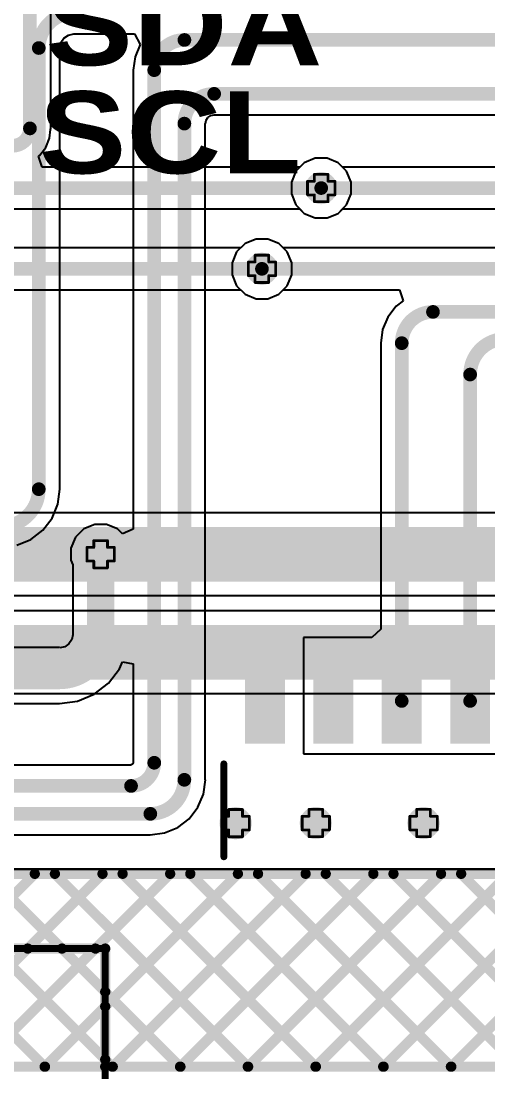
# Model space of a CAD drawing. Header units: inches. Extents: x -0.1 to 10.2, y 0 to 6.5.
# Drawn here: x 1.536 to 1.878, y 2.83 to 3.599 of the extents above; entities that cross this region are included whole.
import ezdxf

# ---------------------------------------------------------------- set-up
doc = ezdxf.new("R2010")
doc.units = ezdxf.units.IN
doc.header["$MEASUREMENT"] = 0
for name, color, linetype in [('Bottom Layer', 5, 'Continuous'), ('Bottom Overlay', 54, 'Continuous'), ('Drill Drawing', 1, 'Continuous'), ('Top Layer', 1, 'Continuous'), ('Top Overlay', 2, 'Continuous'), ('Top Paste', 8, 'Continuous'), ('Top Solder', 216, 'Continuous'), ('Via Holes', 16, 'Continuous')]:
    doc.layers.add(name, color=color, linetype=linetype)
doc.styles.add('Arial Black_Bold', font='', dxfattribs={"height": 0.2})
doc.styles.get('Arial Black_Bold').set_extended_font_data('Arial Black', bold=True)

# ---------------------------------------------------------------- blocks, each defined once
blk = doc.blocks.new('SOIC_16_300____12')
at = {"layer": 'Top Layer'}
for points in [[(-0.22441, 0.18681), (-0.15945, 0.18681), (-0.15945, 0.16319), (-0.22441, 0.16319)], [(0.15945, 0.18681), (0.22441, 0.18681), (0.22441, 0.16319), (0.15945, 0.16319)], [(-0.22441, 0.13681), (-0.15945, 0.13681), (-0.15945, 0.11319), (-0.22441, 0.11319)], [(0.15945, 0.13681), (0.22441, 0.13681), (0.22441, 0.11319), (0.15945, 0.11319)], [(-0.22441, 0.08681), (-0.15945, 0.08681), (-0.15945, 0.06319), (-0.22441, 0.06319)], [(0.15945, 0.08681), (0.22441, 0.08681), (0.22441, 0.06319), (0.15945, 0.06319)], [(-0.22441, 0.03681), (-0.15945, 0.03681), (-0.15945, 0.01319), (-0.22441, 0.01319)], [(0.15945, 0.03681), (0.22441, 0.03681), (0.22441, 0.01319), (0.15945, 0.01319)], [(-0.22441, -0.01319), (-0.15945, -0.01319), (-0.15945, -0.03681), (-0.22441, -0.03681)], [(0.15945, -0.01319), (0.22441, -0.01319), (0.22441, -0.03681), (0.15945, -0.03681)], [(-0.22441, -0.06319), (-0.15945, -0.06319), (-0.15945, -0.08681), (-0.22441, -0.08681)], [(0.15945, -0.06319), (0.22441, -0.06319), (0.22441, -0.08681), (0.15945, -0.08681)], [(-0.22441, -0.11319), (-0.15945, -0.11319), (-0.15945, -0.13681), (-0.22441, -0.13681)], [(0.15945, -0.11319), (0.22441, -0.11319), (0.22441, -0.13681), (0.15945, -0.13681)], [(-0.22441, -0.16319), (-0.15945, -0.16319), (-0.15945, -0.18681), (-0.22441, -0.18681)], [(0.15945, -0.16319), (0.22441, -0.16319), (0.22441, -0.18681), (0.15945, -0.18681)]]:
    blk.add_hatch(color=1, dxfattribs=at).paths.add_polyline_path(points)
at = {"layer": 'Top Overlay'}
blk.add_hatch(color=2, dxfattribs=at).paths.add_polyline_path([(-0.156, 0.162), (-0.142, 0.162), (-0.142, 0.188), (-0.156, 0.188)])
at = {"layer": 'Top Paste'}
for points in [[(-0.22441, 0.18681), (-0.15945, 0.18681), (-0.15945, 0.16319), (-0.22441, 0.16319)], [(0.15945, 0.18681), (0.22441, 0.18681), (0.22441, 0.16319), (0.15945, 0.16319)], [(-0.22441, 0.13681), (-0.15945, 0.13681), (-0.15945, 0.11319), (-0.22441, 0.11319)], [(0.15945, 0.13681), (0.22441, 0.13681), (0.22441, 0.11319), (0.15945, 0.11319)], [(-0.22441, 0.08681), (-0.15945, 0.08681), (-0.15945, 0.06319), (-0.22441, 0.06319)], [(0.15945, 0.08681), (0.22441, 0.08681), (0.22441, 0.06319), (0.15945, 0.06319)], [(-0.22441, 0.03681), (-0.15945, 0.03681), (-0.15945, 0.01319), (-0.22441, 0.01319)], [(0.15945, 0.03681), (0.22441, 0.03681), (0.22441, 0.01319), (0.15945, 0.01319)], [(-0.22441, -0.01319), (-0.15945, -0.01319), (-0.15945, -0.03681), (-0.22441, -0.03681)], [(0.15945, -0.01319), (0.22441, -0.01319), (0.22441, -0.03681), (0.15945, -0.03681)], [(-0.22441, -0.06319), (-0.15945, -0.06319), (-0.15945, -0.08681), (-0.22441, -0.08681)], [(0.15945, -0.06319), (0.22441, -0.06319), (0.22441, -0.08681), (0.15945, -0.08681)], [(-0.22441, -0.11319), (-0.15945, -0.11319), (-0.15945, -0.13681), (-0.22441, -0.13681)], [(0.15945, -0.11319), (0.22441, -0.11319), (0.22441, -0.13681), (0.15945, -0.13681)], [(-0.22441, -0.16319), (-0.15945, -0.16319), (-0.15945, -0.18681), (-0.22441, -0.18681)], [(0.15945, -0.16319), (0.22441, -0.16319), (0.22441, -0.18681), (0.15945, -0.18681)]]:
    blk.add_hatch(color=8, dxfattribs=at).paths.add_polyline_path(points)
at = {"layer": 'Top Solder'}
for points in [[(-0.22717, 0.18957), (-0.15669, 0.18957), (-0.15669, 0.16043), (-0.22717, 0.16043)], [(0.15669, 0.18957), (0.22717, 0.18957), (0.22717, 0.16043), (0.15669, 0.16043)], [(-0.22717, 0.13957), (-0.15669, 0.13957), (-0.15669, 0.11043), (-0.22717, 0.11043)], [(0.15669, 0.13957), (0.22717, 0.13957), (0.22717, 0.11043), (0.15669, 0.11043)], [(-0.22717, 0.08957), (-0.15669, 0.08957), (-0.15669, 0.06043), (-0.22717, 0.06043)], [(0.15669, 0.08957), (0.22717, 0.08957), (0.22717, 0.06043), (0.15669, 0.06043)], [(-0.22717, 0.03957), (-0.15669, 0.03957), (-0.15669, 0.01043), (-0.22717, 0.01043)], [(0.15669, 0.03957), (0.22717, 0.03957), (0.22717, 0.01043), (0.15669, 0.01043)], [(-0.22717, -0.01043), (-0.15669, -0.01043), (-0.15669, -0.03957), (-0.22717, -0.03957)], [(0.15669, -0.01043), (0.22717, -0.01043), (0.22717, -0.03957), (0.15669, -0.03957)], [(-0.22717, -0.06043), (-0.15669, -0.06043), (-0.15669, -0.08957), (-0.22717, -0.08957)], [(0.15669, -0.06043), (0.22717, -0.06043), (0.22717, -0.08957), (0.15669, -0.08957)], [(-0.22717, -0.11043), (-0.15669, -0.11043), (-0.15669, -0.13957), (-0.22717, -0.13957)], [(0.15669, -0.11043), (0.22717, -0.11043), (0.22717, -0.13957), (0.15669, -0.13957)], [(-0.22717, -0.16043), (-0.15669, -0.16043), (-0.15669, -0.18957), (-0.22717, -0.18957)], [(0.15669, -0.16043), (0.22717, -0.16043), (0.22717, -0.18957), (0.15669, -0.18957)]]:
    blk.add_hatch(color=216, dxfattribs=at).paths.add_polyline_path(points)
at = {"layer": 'Top Overlay', "const_width": 0.00787}
for points in [[(-0.2363, 0.171), (-0.2363, 0.181)], [(-0.2313, 0.176), (-0.2363, 0.181)], [(-0.2363, 0.171), (-0.2313, 0.176)]]:
    blk.add_lwpolyline(points, dxfattribs=at)
at = {"layer": 'Top Overlay', "const_width": 0.00394}
for points in [[(-0.23827, 0.181, 1), (-0.23433, 0.181, 1)], [(-0.23827, 0.181, 1), (-0.23433, 0.181, 1)], [(-0.23327, 0.176, 1), (-0.22933, 0.176, 1)], [(-0.23327, 0.176, 1), (-0.22933, 0.176, 1)], [(-0.23827, 0.171, 1), (-0.23433, 0.171, 1)], [(-0.23827, 0.171, 1), (-0.23433, 0.171, 1)]]:
    blk.add_lwpolyline(points, format="xyb", close=True, dxfattribs=at)
blk = doc.blocks.new('X9555WV_2_12_6TV01_B_56')
at = {"layer": 'Bottom Overlay', "const_width": 0.005}
for points in [[(-0.755, -0.188), (-0.755, 0.17323)], [(0.755, 0.17323), (-0.755, 0.17323)]]:
    blk.add_lwpolyline(points, dxfattribs=at)
at = {"layer": 'Bottom Overlay', "const_width": 0.0025}
blk.add_lwpolyline([(-0.75625, 0.17323, 1), (-0.75375, 0.17323, 1)], format="xyb", close=True, dxfattribs=at)
blk.add_lwpolyline([(-0.75625, 0.17323, 1), (-0.75375, 0.17323, 1)], format="xyb", close=True, dxfattribs=at)

msp = doc.modelspace()

# ---------------------------------------------------------------- hatches: boundary and pattern name
at = {"layer": 'Bottom Layer'}
h = msp.add_hatch(color=5, dxfattribs=at)
edge = h.paths.add_edge_path()
edge.add_arc((1.75591, 3.47638), 0.01181, 0, 360)
h = msp.add_hatch(color=5, dxfattribs=at)
edge = h.paths.add_edge_path()
edge.add_arc((1.7126, 3.41732), 0.01181, 0, 360)
h = msp.add_hatch(color=5, dxfattribs=at)
edge = h.paths.add_edge_path()
edge.add_arc((1.59468, 3.20866), 0.01181, 0, 360)
h = msp.add_hatch(color=5, dxfattribs=at)
edge = h.paths.add_edge_path()
edge.add_arc((1.69336, 3.01204), 0.01181, 0, 360)
h = msp.add_hatch(color=5, dxfattribs=at)
edge = h.paths.add_edge_path()
edge.add_arc((1.75197, 3.01213), 0.01181, 0, 360)
h = msp.add_hatch(color=5, dxfattribs=at)
edge = h.paths.add_edge_path()
edge.add_arc((1.83071, 3.01213), 0.01181, 0, 360)
at = {"layer": 'Top Layer'}
h = msp.add_hatch(color=1, dxfattribs=at)
edge = h.paths.add_edge_path()
edge.add_arc((1.75591, 3.47638), 0.01181, 0, 360)
h = msp.add_hatch(color=1, dxfattribs=at)
edge = h.paths.add_edge_path()
edge.add_arc((1.7126, 3.41732), 0.01181, 0, 360)
h = msp.add_hatch(color=1, dxfattribs=at)
edge = h.paths.add_edge_path()
edge.add_arc((1.59468, 3.20866), 0.01181, 0, 360)
h = msp.add_hatch(color=1, dxfattribs=at)
edge = h.paths.add_edge_path()
edge.add_arc((1.69336, 3.01204), 0.01181, 0, 360)
h = msp.add_hatch(color=1, dxfattribs=at)
edge = h.paths.add_edge_path()
edge.add_arc((1.75197, 3.01213), 0.01181, 0, 360)
h = msp.add_hatch(color=1, dxfattribs=at)
edge = h.paths.add_edge_path()
edge.add_arc((1.83071, 3.01213), 0.01181, 0, 360)
at = {"layer": 'Via Holes'}
h = msp.add_hatch(color=7, dxfattribs=at)
edge = h.paths.add_edge_path()
edge.add_arc((1.75591, 3.47638), 0.00591, 0, 360)
h = msp.add_hatch(color=7, dxfattribs=at)
edge = h.paths.add_edge_path()
edge.add_arc((1.7126, 3.41732), 0.00591, 0, 360)
h = msp.add_hatch(color=7, dxfattribs=at)
edge = h.paths.add_edge_path()
edge.add_arc((1.59468, 3.20866), 0.00591, 0, 360)
h = msp.add_hatch(color=7, dxfattribs=at)
edge = h.paths.add_edge_path()
edge.add_arc((1.69336, 3.01204), 0.00591, 0, 360)
h = msp.add_hatch(color=7, dxfattribs=at)
edge = h.paths.add_edge_path()
edge.add_arc((1.75197, 3.01213), 0.00591, 0, 360)
h = msp.add_hatch(color=7, dxfattribs=at)
edge = h.paths.add_edge_path()
edge.add_arc((1.83071, 3.01213), 0.00591, 0, 360)

# ---------------------------------------------------------------- linework, layer by layer
at = {"layer": 'Bottom Layer'}
for p, q in [((1.55829, 3.52), (1.55829, 3.70835)), ((1.55813, 3.51918), (1.55829, 3.52)), ((1.5545, 3.50604), (1.55729, 3.51277)), ((1.55729, 3.51277), (1.55813, 3.51918)), ((1.55006, 3.50026), (1.5545, 3.50604)), ((1.5493, 3.49967), (1.55006, 3.50026)), ((1.55201, 3.49167), (1.5493, 3.49967)), ((1.75157, 3.49819), (1.74355, 3.49487)), ((1.76024, 3.49819), (1.75157, 3.49819)), ((1.76826, 3.49487), (1.76024, 3.49819)), ((1.74035, 3.49167), (1.55201, 3.49167)), ((1.74355, 3.49487), (1.74035, 3.49167)), ((1.7744, 3.48873), (1.76826, 3.49487)), ((1.77772, 3.48072), (1.7744, 3.48873)), ((1.77772, 3.47204), (1.77772, 3.48072)), ((1.7744, 3.46402), (1.77772, 3.47204)), ((1.47348, 3.46108), (1.74035, 3.46108)), ((1.74035, 3.46108), (1.74355, 3.45789)), ((1.74355, 3.45789), (1.75157, 3.45457)), ((1.76024, 3.45457), (1.76826, 3.45789)), ((1.76826, 3.45789), (1.7744, 3.46402)), ((1.75157, 3.45457), (1.76024, 3.45457)), ((1.70024, 3.43581), (1.69705, 3.43262)), ((1.70826, 3.43913), (1.70024, 3.43581)), ((1.71694, 3.43913), (1.70826, 3.43913)), ((1.72495, 3.43581), (1.71694, 3.43913)), ((1.73109, 3.42968), (1.72495, 3.43581)), ((1.69705, 3.43262), (1.42892, 3.43262)), ((1.73441, 3.42166), (1.73109, 3.42968)), ((1.73441, 3.41298), (1.73441, 3.42166)), ((1.73109, 3.40497), (1.73441, 3.41298)), ((1.72495, 3.39883), (1.73109, 3.40497)), ((1.42892, 3.40203), (1.69705, 3.40203)), ((1.69705, 3.40203), (1.70024, 3.39883)), ((1.70024, 3.39883), (1.70826, 3.39551)), ((1.71694, 3.39551), (1.72495, 3.39883)), ((1.70826, 3.39551), (1.71694, 3.39551)), ((2.16685, 3.23892), (1.43035, 3.23892)), ((1.43035, 3.1784), (2.14567, 3.1784)), ((4.54456, 3.16726), (1.15923, 3.16726)), ((1.15923, 3.10674), (4.54456, 3.10674)), ((4.54592, 2.97828), (0.01529, 2.97828))]:
    msp.add_line(p, q, dxfattribs=at)
for points, const_width in [([(1.543, 3.52), (1.543, 3.71403)], 0.01), ([(1.47348, 3.47638), (1.75591, 3.47638)], 0.01), ([(1.42892, 3.41732), (1.7126, 3.41732)], 0.01), ([(1.43035, 3.20866), (1.59468, 3.20866)], 0.04), ([(1.59468, 3.20866), (2.11661, 3.20866)], 0.04), ([(1.15923, 3.137), (4.54456, 3.137)], 0.04)]:
    msp.add_lwpolyline(points, dxfattribs=dict(at, const_width=const_width))
at = {"layer": 'Bottom Layer', "const_width": 0.01}
msp.add_lwpolyline([(1.543, 3.52, -0.414214), (1.53032, 3.50732)], format="xyb", dxfattribs=at)
at = {"layer": 'Bottom Layer'}
for points, const_width in [([(1.5405, 3.52, 1), (1.5455, 3.52, 1)], 0.005), ([(1.5405, 3.52, 1), (1.5455, 3.52, 1)], 0.005), ([(1.75341, 3.47638, 1), (1.75841, 3.47638, 1)], 0.005), ([(1.7101, 3.41732, 1), (1.7151, 3.41732, 1)], 0.005), ([(1.58468, 3.20866, 1), (1.60468, 3.20866, 1)], 0.02), ([(1.58468, 3.20866, 1), (1.60468, 3.20866, 1)], 0.02)]:
    msp.add_lwpolyline(points, format="xyb", close=True, dxfattribs=dict(at, const_width=const_width))
at = {"layer": 'Bottom Overlay', "const_width": 0.0075}
for points in [[(0.02014, 2.975), (4.53992, 2.975)], [(1.49189, 2.92035), (1.54653, 2.975)], [(1.51174, 2.975), (1.56639, 2.92035)], [(1.54138, 2.92035), (1.59603, 2.975)], [(1.56124, 2.975), (1.70224, 2.834)], [(1.59088, 2.92035), (1.64553, 2.975)], [(1.59803, 2.878), (1.69502, 2.975)], [(1.60352, 2.834), (1.74452, 2.975)], [(1.61074, 2.975), (1.75174, 2.834)], [(1.65302, 2.834), (1.79402, 2.975)], [(1.66024, 2.975), (1.80124, 2.834)], [(1.70252, 2.834), (1.84352, 2.975)], [(1.70973, 2.975), (1.85073, 2.834)], [(1.75201, 2.834), (1.89301, 2.975)], [(1.75923, 2.975), (1.90023, 2.834)], [(1.80151, 2.834), (1.94251, 2.975)], [(1.80873, 2.975), (1.94973, 2.834)], [(1.85101, 2.834), (1.99201, 2.975)], [(1.85823, 2.975), (1.99923, 2.834)], [(1.2368, 2.92035), (1.59803, 2.92035)], [(1.2368, 2.92035), (1.59803, 2.92035)], [(1.59803, 2.834), (1.59803, 2.92035)], [(1.59803, 2.834), (1.59803, 2.92035)], [(1.59803, 2.88872), (1.65274, 2.834)], [(1.59803, 2.83922), (1.60325, 2.834)], [(1.59803, 2.834), (2.18168, 2.834)]]:
    msp.add_lwpolyline(points, dxfattribs=at)
at = {"layer": 'Bottom Overlay', "const_width": 0.00375}
for points in [[(1.54466, 2.975, 1), (1.54841, 2.975, 1)], [(1.55937, 2.975, 1), (1.56312, 2.975, 1)], [(1.59415, 2.975, 1), (1.5979, 2.975, 1)], [(1.60886, 2.975, 1), (1.61261, 2.975, 1)], [(1.64365, 2.975, 1), (1.6474, 2.975, 1)], [(1.65836, 2.975, 1), (1.66211, 2.975, 1)], [(1.69315, 2.975, 1), (1.6969, 2.975, 1)], [(1.70786, 2.975, 1), (1.71161, 2.975, 1)], [(1.74265, 2.975, 1), (1.7464, 2.975, 1)], [(1.75736, 2.975, 1), (1.76111, 2.975, 1)], [(1.79214, 2.975, 1), (1.79589, 2.975, 1)], [(1.80685, 2.975, 1), (1.8106, 2.975, 1)], [(1.84164, 2.975, 1), (1.84539, 2.975, 1)], [(1.85635, 2.975, 1), (1.8601, 2.975, 1)], [(1.53951, 2.92035, 1), (1.54326, 2.92035, 1)], [(1.56452, 2.92035, 1), (1.56827, 2.92035, 1)], [(1.58901, 2.92035, 1), (1.59276, 2.92035, 1)], [(1.59615, 2.92035, 1), (1.5999, 2.92035, 1)], [(1.59615, 2.92035, 1), (1.5999, 2.92035, 1)], [(1.59615, 2.92035, 1), (1.5999, 2.92035, 1)], [(1.59615, 2.92035, 1), (1.5999, 2.92035, 1)], [(1.59615, 2.88872, 1), (1.5999, 2.88872, 1)], [(1.59615, 2.878, 1), (1.5999, 2.878, 1)], [(1.59615, 2.83922, 1), (1.5999, 2.83922, 1)], [(1.59615, 2.834, 1), (1.5999, 2.834, 1)], [(1.59615, 2.834, 1), (1.5999, 2.834, 1)], [(1.59615, 2.834, 1), (1.5999, 2.834, 1)], [(1.60137, 2.834, 1), (1.60512, 2.834, 1)], [(1.60165, 2.834, 1), (1.6054, 2.834, 1)], [(1.65087, 2.834, 1), (1.65462, 2.834, 1)], [(1.65114, 2.834, 1), (1.65489, 2.834, 1)], [(1.70037, 2.834, 1), (1.70412, 2.834, 1)], [(1.70064, 2.834, 1), (1.70439, 2.834, 1)], [(1.74986, 2.834, 1), (1.75361, 2.834, 1)], [(1.75014, 2.834, 1), (1.75389, 2.834, 1)], [(1.79936, 2.834, 1), (1.80311, 2.834, 1)], [(1.79964, 2.834, 1), (1.80339, 2.834, 1)], [(1.84886, 2.834, 1), (1.85261, 2.834, 1)], [(1.84913, 2.834, 1), (1.85288, 2.834, 1)]]:
    msp.add_lwpolyline(points, format="xyb", close=True, dxfattribs=at)
at = {"layer": 'Drill Drawing', "const_width": 0.002}
for points in [[(1.74591, 3.47138), (1.74591, 3.48138)], [(1.74591, 3.48138), (1.75091, 3.48138)], [(1.75091, 3.48138), (1.75091, 3.48638)], [(1.75091, 3.48638), (1.76091, 3.48638)], [(1.76091, 3.48138), (1.76091, 3.48638)], [(1.76091, 3.48138), (1.76591, 3.48138)], [(1.76591, 3.47138), (1.76591, 3.48138)], [(1.74591, 3.47138), (1.75091, 3.47138)], [(1.75091, 3.46638), (1.75091, 3.47138)], [(1.75091, 3.46638), (1.76091, 3.46638)], [(1.76091, 3.47138), (1.76591, 3.47138)], [(1.76091, 3.46638), (1.76091, 3.47138)], [(1.7076, 3.42232), (1.7076, 3.42732)], [(1.7076, 3.42732), (1.7176, 3.42732)], [(1.7176, 3.42232), (1.7176, 3.42732)], [(1.7026, 3.41232), (1.7026, 3.42232)], [(1.7026, 3.42232), (1.7076, 3.42232)], [(1.7176, 3.42232), (1.7226, 3.42232)], [(1.7226, 3.41232), (1.7226, 3.42232)], [(1.7026, 3.41232), (1.7076, 3.41232)], [(1.7076, 3.40732), (1.7076, 3.41232)], [(1.7176, 3.41232), (1.7226, 3.41232)], [(1.7176, 3.40732), (1.7176, 3.41232)], [(1.7076, 3.40732), (1.7176, 3.40732)], [(1.58968, 3.21366), (1.58968, 3.21866)], [(1.58968, 3.21866), (1.59968, 3.21866)], [(1.59968, 3.21366), (1.59968, 3.21866)], [(1.58468, 3.20366), (1.58468, 3.21366)], [(1.58468, 3.21366), (1.58968, 3.21366)], [(1.59968, 3.21366), (1.60468, 3.21366)], [(1.60468, 3.20366), (1.60468, 3.21366)], [(1.58468, 3.20366), (1.58968, 3.20366)], [(1.58968, 3.19866), (1.58968, 3.20366)], [(1.59968, 3.20366), (1.60468, 3.20366)], [(1.59968, 3.19866), (1.59968, 3.20366)], [(1.58968, 3.19866), (1.59968, 3.19866)], [(1.68836, 3.01704), (1.68836, 3.02204)], [(1.68836, 3.02204), (1.69836, 3.02204)], [(1.69836, 3.01704), (1.69836, 3.02204)], [(1.74697, 3.01713), (1.74697, 3.02213)], [(1.74697, 3.02213), (1.75697, 3.02213)], [(1.75697, 3.01713), (1.75697, 3.02213)], [(1.82571, 3.01713), (1.82571, 3.02213)], [(1.82571, 3.02213), (1.83571, 3.02213)], [(1.83571, 3.01713), (1.83571, 3.02213)], [(1.68336, 3.00704), (1.68336, 3.01704)], [(1.68336, 3.01704), (1.68836, 3.01704)], [(1.69836, 3.01704), (1.70336, 3.01704)], [(1.70336, 3.00704), (1.70336, 3.01704)], [(1.74197, 3.00713), (1.74197, 3.01713)], [(1.74197, 3.01713), (1.74697, 3.01713)], [(1.75697, 3.01713), (1.76197, 3.01713)], [(1.76197, 3.00713), (1.76197, 3.01713)], [(1.82071, 3.00713), (1.82071, 3.01713)], [(1.82071, 3.01713), (1.82571, 3.01713)], [(1.83571, 3.01713), (1.84071, 3.01713)], [(1.84071, 3.00713), (1.84071, 3.01713)], [(1.68336, 3.00704), (1.68836, 3.00704)], [(1.68836, 3.00204), (1.68836, 3.00704)], [(1.69836, 3.00704), (1.70336, 3.00704)], [(1.69836, 3.00204), (1.69836, 3.00704)], [(1.74197, 3.00713), (1.74697, 3.00713)], [(1.74697, 3.00213), (1.74697, 3.00713)], [(1.75697, 3.00713), (1.76197, 3.00713)], [(1.75697, 3.00213), (1.75697, 3.00713)], [(1.82071, 3.00713), (1.82571, 3.00713)], [(1.82571, 3.00213), (1.82571, 3.00713)], [(1.83571, 3.00713), (1.84071, 3.00713)], [(1.83571, 3.00213), (1.83571, 3.00713)], [(1.68836, 3.00204), (1.69836, 3.00204)], [(1.74697, 3.00213), (1.75697, 3.00213)], [(1.82571, 3.00213), (1.83571, 3.00213)]]:
    msp.add_lwpolyline(points, dxfattribs=at)
at = {"layer": 'Drill Drawing', "const_width": 0.001}
for points in [[(1.74541, 3.48138, 1), (1.74641, 3.48138, 1)], [(1.74541, 3.48138, 1), (1.74641, 3.48138, 1)], [(1.75041, 3.48638, 1), (1.75141, 3.48638, 1)], [(1.75041, 3.48638, 1), (1.75141, 3.48638, 1)], [(1.75041, 3.48138, 1), (1.75141, 3.48138, 1)], [(1.75041, 3.48138, 1), (1.75141, 3.48138, 1)], [(1.76041, 3.48638, 1), (1.76141, 3.48638, 1)], [(1.76041, 3.48638, 1), (1.76141, 3.48638, 1)], [(1.76041, 3.48138, 1), (1.76141, 3.48138, 1)], [(1.76041, 3.48138, 1), (1.76141, 3.48138, 1)], [(1.76541, 3.48138, 1), (1.76641, 3.48138, 1)], [(1.76541, 3.48138, 1), (1.76641, 3.48138, 1)], [(1.74541, 3.47138, 1), (1.74641, 3.47138, 1)], [(1.74541, 3.47138, 1), (1.74641, 3.47138, 1)], [(1.75041, 3.47138, 1), (1.75141, 3.47138, 1)], [(1.75041, 3.47138, 1), (1.75141, 3.47138, 1)], [(1.75041, 3.46638, 1), (1.75141, 3.46638, 1)], [(1.75041, 3.46638, 1), (1.75141, 3.46638, 1)], [(1.76041, 3.47138, 1), (1.76141, 3.47138, 1)], [(1.76041, 3.47138, 1), (1.76141, 3.47138, 1)], [(1.76041, 3.46638, 1), (1.76141, 3.46638, 1)], [(1.76041, 3.46638, 1), (1.76141, 3.46638, 1)], [(1.76541, 3.47138, 1), (1.76641, 3.47138, 1)], [(1.76541, 3.47138, 1), (1.76641, 3.47138, 1)], [(1.7071, 3.42732, 1), (1.7081, 3.42732, 1)], [(1.7071, 3.42732, 1), (1.7081, 3.42732, 1)], [(1.7171, 3.42732, 1), (1.7181, 3.42732, 1)], [(1.7171, 3.42732, 1), (1.7181, 3.42732, 1)], [(1.7021, 3.42232, 1), (1.7031, 3.42232, 1)], [(1.7021, 3.42232, 1), (1.7031, 3.42232, 1)], [(1.7071, 3.42232, 1), (1.7081, 3.42232, 1)], [(1.7071, 3.42232, 1), (1.7081, 3.42232, 1)], [(1.7171, 3.42232, 1), (1.7181, 3.42232, 1)], [(1.7171, 3.42232, 1), (1.7181, 3.42232, 1)], [(1.7221, 3.42232, 1), (1.7231, 3.42232, 1)], [(1.7221, 3.42232, 1), (1.7231, 3.42232, 1)], [(1.7021, 3.41232, 1), (1.7031, 3.41232, 1)], [(1.7021, 3.41232, 1), (1.7031, 3.41232, 1)], [(1.7071, 3.41232, 1), (1.7081, 3.41232, 1)], [(1.7071, 3.41232, 1), (1.7081, 3.41232, 1)], [(1.7171, 3.41232, 1), (1.7181, 3.41232, 1)], [(1.7171, 3.41232, 1), (1.7181, 3.41232, 1)], [(1.7221, 3.41232, 1), (1.7231, 3.41232, 1)], [(1.7221, 3.41232, 1), (1.7231, 3.41232, 1)], [(1.7071, 3.40732, 1), (1.7081, 3.40732, 1)], [(1.7071, 3.40732, 1), (1.7081, 3.40732, 1)], [(1.7171, 3.40732, 1), (1.7181, 3.40732, 1)], [(1.7171, 3.40732, 1), (1.7181, 3.40732, 1)], [(1.58918, 3.21866, 1), (1.59018, 3.21866, 1)], [(1.58918, 3.21866, 1), (1.59018, 3.21866, 1)], [(1.59918, 3.21866, 1), (1.60018, 3.21866, 1)], [(1.59918, 3.21866, 1), (1.60018, 3.21866, 1)], [(1.58418, 3.21366, 1), (1.58518, 3.21366, 1)], [(1.58418, 3.21366, 1), (1.58518, 3.21366, 1)], [(1.58918, 3.21366, 1), (1.59018, 3.21366, 1)], [(1.58918, 3.21366, 1), (1.59018, 3.21366, 1)], [(1.59918, 3.21366, 1), (1.60018, 3.21366, 1)], [(1.59918, 3.21366, 1), (1.60018, 3.21366, 1)], [(1.60418, 3.21366, 1), (1.60518, 3.21366, 1)], [(1.60418, 3.21366, 1), (1.60518, 3.21366, 1)], [(1.58418, 3.20366, 1), (1.58518, 3.20366, 1)], [(1.58418, 3.20366, 1), (1.58518, 3.20366, 1)], [(1.58918, 3.20366, 1), (1.59018, 3.20366, 1)], [(1.58918, 3.20366, 1), (1.59018, 3.20366, 1)], [(1.59918, 3.20366, 1), (1.60018, 3.20366, 1)], [(1.59918, 3.20366, 1), (1.60018, 3.20366, 1)], [(1.60418, 3.20366, 1), (1.60518, 3.20366, 1)], [(1.60418, 3.20366, 1), (1.60518, 3.20366, 1)], [(1.58918, 3.19866, 1), (1.59018, 3.19866, 1)], [(1.58918, 3.19866, 1), (1.59018, 3.19866, 1)], [(1.59918, 3.19866, 1), (1.60018, 3.19866, 1)], [(1.59918, 3.19866, 1), (1.60018, 3.19866, 1)], [(1.68786, 3.02204, 1), (1.68886, 3.02204, 1)], [(1.68786, 3.02204, 1), (1.68886, 3.02204, 1)], [(1.69786, 3.02204, 1), (1.69886, 3.02204, 1)], [(1.69786, 3.02204, 1), (1.69886, 3.02204, 1)], [(1.74647, 3.02213, 1), (1.74747, 3.02213, 1)], [(1.74647, 3.02213, 1), (1.74747, 3.02213, 1)], [(1.75647, 3.02213, 1), (1.75747, 3.02213, 1)], [(1.75647, 3.02213, 1), (1.75747, 3.02213, 1)], [(1.82521, 3.02213, 1), (1.82621, 3.02213, 1)], [(1.82521, 3.02213, 1), (1.82621, 3.02213, 1)], [(1.83521, 3.02213, 1), (1.83621, 3.02213, 1)], [(1.83521, 3.02213, 1), (1.83621, 3.02213, 1)], [(1.68286, 3.01704, 1), (1.68386, 3.01704, 1)], [(1.68286, 3.01704, 1), (1.68386, 3.01704, 1)], [(1.68786, 3.01704, 1), (1.68886, 3.01704, 1)], [(1.68786, 3.01704, 1), (1.68886, 3.01704, 1)], [(1.69786, 3.01704, 1), (1.69886, 3.01704, 1)], [(1.69786, 3.01704, 1), (1.69886, 3.01704, 1)], [(1.70286, 3.01704, 1), (1.70386, 3.01704, 1)], [(1.70286, 3.01704, 1), (1.70386, 3.01704, 1)], [(1.74147, 3.01713, 1), (1.74247, 3.01713, 1)], [(1.74147, 3.01713, 1), (1.74247, 3.01713, 1)], [(1.74647, 3.01713, 1), (1.74747, 3.01713, 1)], [(1.74647, 3.01713, 1), (1.74747, 3.01713, 1)], [(1.75647, 3.01713, 1), (1.75747, 3.01713, 1)], [(1.75647, 3.01713, 1), (1.75747, 3.01713, 1)], [(1.76147, 3.01713, 1), (1.76247, 3.01713, 1)], [(1.76147, 3.01713, 1), (1.76247, 3.01713, 1)], [(1.82021, 3.01713, 1), (1.82121, 3.01713, 1)], [(1.82021, 3.01713, 1), (1.82121, 3.01713, 1)], [(1.82521, 3.01713, 1), (1.82621, 3.01713, 1)], [(1.82521, 3.01713, 1), (1.82621, 3.01713, 1)], [(1.83521, 3.01713, 1), (1.83621, 3.01713, 1)], [(1.83521, 3.01713, 1), (1.83621, 3.01713, 1)], [(1.84021, 3.01713, 1), (1.84121, 3.01713, 1)], [(1.84021, 3.01713, 1), (1.84121, 3.01713, 1)], [(1.68286, 3.00704, 1), (1.68386, 3.00704, 1)], [(1.68286, 3.00704, 1), (1.68386, 3.00704, 1)], [(1.68786, 3.00704, 1), (1.68886, 3.00704, 1)], [(1.68786, 3.00704, 1), (1.68886, 3.00704, 1)], [(1.69786, 3.00704, 1), (1.69886, 3.00704, 1)], [(1.69786, 3.00704, 1), (1.69886, 3.00704, 1)], [(1.70286, 3.00704, 1), (1.70386, 3.00704, 1)], [(1.70286, 3.00704, 1), (1.70386, 3.00704, 1)], [(1.74147, 3.00713, 1), (1.74247, 3.00713, 1)], [(1.74147, 3.00713, 1), (1.74247, 3.00713, 1)], [(1.74647, 3.00713, 1), (1.74747, 3.00713, 1)], [(1.74647, 3.00713, 1), (1.74747, 3.00713, 1)], [(1.75647, 3.00713, 1), (1.75747, 3.00713, 1)], [(1.75647, 3.00713, 1), (1.75747, 3.00713, 1)], [(1.76147, 3.00713, 1), (1.76247, 3.00713, 1)], [(1.76147, 3.00713, 1), (1.76247, 3.00713, 1)], [(1.82021, 3.00713, 1), (1.82121, 3.00713, 1)], [(1.82021, 3.00713, 1), (1.82121, 3.00713, 1)], [(1.82521, 3.00713, 1), (1.82621, 3.00713, 1)], [(1.82521, 3.00713, 1), (1.82621, 3.00713, 1)], [(1.83521, 3.00713, 1), (1.83621, 3.00713, 1)], [(1.83521, 3.00713, 1), (1.83621, 3.00713, 1)], [(1.84021, 3.00713, 1), (1.84121, 3.00713, 1)], [(1.84021, 3.00713, 1), (1.84121, 3.00713, 1)], [(1.68786, 3.00204, 1), (1.68886, 3.00204, 1)], [(1.68786, 3.00204, 1), (1.68886, 3.00204, 1)], [(1.69786, 3.00204, 1), (1.69886, 3.00204, 1)], [(1.69786, 3.00204, 1), (1.69886, 3.00204, 1)], [(1.74647, 3.00213, 1), (1.74747, 3.00213, 1)], [(1.74647, 3.00213, 1), (1.74747, 3.00213, 1)], [(1.75647, 3.00213, 1), (1.75747, 3.00213, 1)], [(1.75647, 3.00213, 1), (1.75747, 3.00213, 1)], [(1.82521, 3.00213, 1), (1.82621, 3.00213, 1)], [(1.82521, 3.00213, 1), (1.82621, 3.00213, 1)], [(1.83521, 3.00213, 1), (1.83621, 3.00213, 1)], [(1.83521, 3.00213, 1), (1.83621, 3.00213, 1)]]:
    msp.add_lwpolyline(points, format="xyb", close=True, dxfattribs=at)
at = {"layer": 'Top Layer'}
for p, q in [((1.5711, 3.58825), (1.57502, 3.58903)), ((1.57502, 3.58903), (1.57502, 3.58904)), ((1.57502, 3.58904), (1.61942, 3.58904)), ((1.61942, 3.58904), (1.62355, 3.58127)), ((1.56477, 3.57877), (1.56555, 3.5827)), ((1.56555, 3.5827), (1.56777, 3.58602)), ((1.56777, 3.58602), (1.5711, 3.58825)), ((1.62355, 3.58127), (1.61981, 3.57226)), ((1.56476, 3.25622), (1.56476, 3.57877)), ((1.56476, 3.57877), (1.56477, 3.57877)), ((1.61981, 3.57226), (1.61854, 3.56258)), ((1.61854, 3.56258), (1.61856, 3.56258)), ((1.61856, 3.56258), (1.61856, 3.22694)), ((1.67173, 3.52594), (1.67312, 3.52802)), ((1.67312, 3.52802), (1.6752, 3.52941)), ((1.6752, 3.52941), (1.67766, 3.5299)), ((1.67766, 3.5299), (1.67766, 3.52998)), ((1.67766, 3.52998), (2.2025, 3.52998)), ((1.67116, 3.04373), (1.67116, 3.52349)), ((1.67116, 3.52349), (1.67125, 3.52349)), ((1.67125, 3.52349), (1.67173, 3.52594)), ((1.75157, 3.49819), (1.74355, 3.49487)), ((1.76024, 3.49819), (1.75157, 3.49819)), ((1.76826, 3.49487), (1.76024, 3.49819)), ((1.73741, 3.48873), (1.73409, 3.48072)), ((1.74355, 3.49487), (1.73741, 3.48873)), ((1.77146, 3.49167), (1.76826, 3.49487)), ((2.23132, 3.49167), (1.77146, 3.49167)), ((1.73409, 3.48072), (1.73409, 3.47204)), ((1.73409, 3.47204), (1.73741, 3.46402)), ((1.73741, 3.46402), (1.74355, 3.45789)), ((1.74355, 3.45789), (1.75157, 3.45457)), ((1.76024, 3.45457), (1.76826, 3.45789)), ((1.76826, 3.45789), (1.77146, 3.46108)), ((1.77146, 3.46108), (2.15722, 3.46108)), ((1.75157, 3.45457), (1.76024, 3.45457)), ((1.70024, 3.43581), (1.69411, 3.42968)), ((1.70826, 3.43913), (1.70024, 3.43581)), ((1.71694, 3.43913), (1.70826, 3.43913)), ((1.72495, 3.43581), (1.71694, 3.43913)), ((1.72815, 3.43262), (1.72495, 3.43581)), ((1.69411, 3.42968), (1.69079, 3.42166)), ((2.09067, 3.43262), (1.72815, 3.43262)), ((1.69079, 3.42166), (1.69079, 3.41298)), ((1.69079, 3.41298), (1.69411, 3.40497)), ((1.69411, 3.40497), (1.70024, 3.39883)), ((1.70024, 3.39883), (1.70826, 3.39551)), ((1.71694, 3.39551), (1.72495, 3.39883)), ((1.72495, 3.39883), (1.72815, 3.40203)), ((1.72815, 3.40203), (1.81319, 3.40203)), ((1.81319, 3.40203), (1.8159, 3.39403)), ((1.70826, 3.39551), (1.71694, 3.39551)), ((1.81062, 3.38997), (1.80455, 3.38207)), ((1.8159, 3.39403), (1.81062, 3.38997)), ((1.80455, 3.38207), (1.80074, 3.37286)), ((1.80074, 3.37286), (1.79944, 3.36298)), ((1.79944, 3.36298), (1.79947, 3.36298)), ((1.79947, 3.36298), (1.79947, 3.15377)), ((1.56338, 3.24522), (1.56483, 3.25622)), ((1.56483, 3.25622), (1.56476, 3.25622)), ((1.55913, 3.23497), (1.56338, 3.24522)), ((1.55238, 3.22617), (1.55913, 3.23497)), ((1.59035, 3.23047), (1.58233, 3.22715)), ((1.59902, 3.23047), (1.59035, 3.23047)), ((1.60704, 3.22715), (1.59902, 3.23047)), ((1.54357, 3.21941), (1.55238, 3.22617)), ((1.57619, 3.22102), (1.57287, 3.213)), ((1.58233, 3.22715), (1.57619, 3.22102)), ((1.61056, 3.22363), (1.60704, 3.22715)), ((1.61856, 3.22694), (1.61056, 3.22363)), ((1.53332, 3.21517), (1.54357, 3.21941)), ((1.57287, 3.213), (1.57287, 3.20432)), ((1.57287, 3.20432), (1.57429, 3.2009)), ((1.57429, 3.2009), (1.57429, 3.15)), ((1.79947, 3.15377), (1.79295, 3.1478)), ((1.57153, 3.14315), (1.56839, 3.14105)), ((1.57363, 3.14629), (1.57153, 3.14315)), ((1.57433, 3.1498), (1.57363, 3.14629)), ((1.57429, 3.15), (1.57433, 3.1498)), ((1.78495, 3.1478), (1.74295, 3.1478)), ((1.74295, 3.1478), (1.74295, 3.06283)), ((1.78657, 3.1478), (1.78495, 3.1478)), ((1.79295, 3.1478), (1.78657, 3.1478)), ((1.56468, 3.14039), (1.22915, 3.14039)), ((1.56488, 3.14035), (1.56468, 3.14039)), ((1.56839, 3.14105), (1.56488, 3.14035)), ((1.60836, 3.12478), (1.61056, 3.13011)), ((1.61056, 3.13011), (1.61856, 3.12852)), ((1.61856, 3.12852), (1.61856, 3.0562)), ((1.60034, 3.11434), (1.60836, 3.12478)), ((1.5899, 3.10633), (1.60034, 3.11434)), ((1.57774, 3.10129), (1.5899, 3.10633)), ((1.22915, 3.09961), (1.56468, 3.09961)), ((1.56468, 3.09957), (1.57774, 3.10129)), ((1.56468, 3.09961), (1.56468, 3.09957)), ((1.74295, 3.06283), (1.78495, 3.06283)), ((1.78495, 3.06283), (1.78657, 3.06283)), ((1.78657, 3.06283), (1.79295, 3.06283)), ((1.79295, 3.06283), (1.79457, 3.06283)), ((1.79457, 3.06283), (1.83657, 3.06283)), ((1.83657, 3.06283), (1.83657, 3.06283)), ((1.83657, 3.06283), (1.84295, 3.06283)), ((1.84295, 3.06283), (1.84295, 3.06283)), ((1.84295, 3.06283), (1.88657, 3.06283)), ((1.61691, 3.05455), (0.99764, 3.05455)), ((1.61802, 3.05509), (1.61691, 3.05464)), ((1.61691, 3.05464), (1.61691, 3.05455)), ((1.61848, 3.0562), (1.61802, 3.05509)), ((1.61856, 3.0562), (1.61848, 3.0562)), ((1.66984, 3.03332), (1.67121, 3.04373)), ((1.67121, 3.04373), (1.67116, 3.04373)), ((1.66583, 3.02362), (1.66984, 3.03332)), ((1.65944, 3.0153), (1.66583, 3.02362)), ((1.65111, 3.00891), (1.65944, 3.0153)), ((1.631, 3.00352), (1.64141, 3.00489)), ((1.64141, 3.00489), (1.65111, 3.00891)), ((0.89949, 3.00357), (1.631, 3.00357)), ((1.631, 3.00357), (1.631, 3.00352)), ((4.54592, 2.97836), (0.1492, 2.97836))]:
    msp.add_line(p, q, dxfattribs=at)
for points, const_width in [([(1.54946, 3.57877, -0.414214), (1.57502, 3.60433)], 0.01), ([(1.63386, 3.56258, -0.414214), (1.65592, 3.58465)], 0.01), ([(1.65587, 3.52349, -0.414214), (1.67766, 3.54528)], 0.01), ([(1.81476, 3.36298, -0.414214), (1.83761, 3.38583)], 0.01), ([(1.86476, 3.34003, -0.414214), (1.89088, 3.36614)], 0.01), ([(1.54946, 3.25622, -0.414214), (1.52232, 3.22908)], 0.01), ([(1.59468, 3.15, -0.414214), (1.56468, 3.12)], 0.02), ([(1.63386, 3.0562, -0.414214), (1.61691, 3.03925)], 0.01), ([(1.65587, 3.04373, -0.414214), (1.631, 3.01886)], 0.01)]:
    msp.add_lwpolyline(points, format="xyb", dxfattribs=dict(at, const_width=const_width))
for points, const_width in [([(1.65592, 3.58465), (2.22697, 3.58465)], 0.01), ([(1.54946, 3.25622), (1.54946, 3.57877)], 0.01), ([(1.63386, 3.0562), (1.63386, 3.56258)], 0.01), ([(1.67766, 3.54528), (2.22697, 3.54528)], 0.01), ([(1.65587, 3.04373), (1.65587, 3.52349)], 0.01), ([(1.75591, 3.47638), (2.25984, 3.47638)], 0.01), ([(1.7126, 3.41732), (2.11811, 3.41732)], 0.01), ([(1.83761, 3.38583), (2.35827, 3.38583)], 0.01), ([(1.81476, 3.10139), (1.81476, 3.36298)], 0.01), ([(1.86476, 3.10139), (1.86476, 3.34003)], 0.01), ([(1.59468, 3.15), (1.59468, 3.20866)], 0.02), ([(1.12129, 3.12), (1.56468, 3.12)], 0.02), ([(0.98929, 3.03925), (1.61691, 3.03925)], 0.01), ([(0.89949, 3.01886), (1.631, 3.01886)], 0.01)]:
    msp.add_lwpolyline(points, dxfattribs=dict(at, const_width=const_width))
for points, const_width in [([(1.65342, 3.58465, 1), (1.65842, 3.58465, 1)], 0.005), ([(1.65342, 3.58465, 1), (1.65842, 3.58465, 1)], 0.005), ([(1.54696, 3.57877, 1), (1.55196, 3.57877, 1)], 0.005), ([(1.54696, 3.57877, 1), (1.55196, 3.57877, 1)], 0.005), ([(1.63136, 3.56258, 1), (1.63636, 3.56258, 1)], 0.005), ([(1.63136, 3.56258, 1), (1.63636, 3.56258, 1)], 0.005), ([(1.67516, 3.54528, 1), (1.68016, 3.54528, 1)], 0.005), ([(1.67516, 3.54528, 1), (1.68016, 3.54528, 1)], 0.005), ([(1.65337, 3.52349, 1), (1.65837, 3.52349, 1)], 0.005), ([(1.65337, 3.52349, 1), (1.65837, 3.52349, 1)], 0.005), ([(1.75341, 3.47638, 1), (1.75841, 3.47638, 1)], 0.005), ([(1.7101, 3.41732, 1), (1.7151, 3.41732, 1)], 0.005), ([(1.83511, 3.38583, 1), (1.84011, 3.38583, 1)], 0.005), ([(1.83511, 3.38583, 1), (1.84011, 3.38583, 1)], 0.005), ([(1.81226, 3.36298, 1), (1.81726, 3.36298, 1)], 0.005), ([(1.81226, 3.36298, 1), (1.81726, 3.36298, 1)], 0.005), ([(1.86226, 3.34003, 1), (1.86726, 3.34003, 1)], 0.005), ([(1.86226, 3.34003, 1), (1.86726, 3.34003, 1)], 0.005), ([(1.54696, 3.25622, 1), (1.55196, 3.25622, 1)], 0.005), ([(1.54696, 3.25622, 1), (1.55196, 3.25622, 1)], 0.005), ([(1.58968, 3.20866, 1), (1.59968, 3.20866, 1)], 0.01), ([(1.58968, 3.15, 1), (1.59968, 3.15, 1)], 0.01), ([(1.58968, 3.15, 1), (1.59968, 3.15, 1)], 0.01), ([(1.55968, 3.12, 1), (1.56968, 3.12, 1)], 0.01), ([(1.55968, 3.12, 1), (1.56968, 3.12, 1)], 0.01), ([(1.81226, 3.10139, 1), (1.81726, 3.10139, 1)], 0.005), ([(1.86226, 3.10139, 1), (1.86726, 3.10139, 1)], 0.005), ([(1.63136, 3.0562, 1), (1.63636, 3.0562, 1)], 0.005), ([(1.63136, 3.0562, 1), (1.63636, 3.0562, 1)], 0.005), ([(1.61441, 3.03925, 1), (1.61941, 3.03925, 1)], 0.005), ([(1.61441, 3.03925, 1), (1.61941, 3.03925, 1)], 0.005), ([(1.65337, 3.04373, 1), (1.65837, 3.04373, 1)], 0.005), ([(1.65337, 3.04373, 1), (1.65837, 3.04373, 1)], 0.005), ([(1.6285, 3.01886, 1), (1.6335, 3.01886, 1)], 0.005), ([(1.6285, 3.01886, 1), (1.6335, 3.01886, 1)], 0.005)]:
    msp.add_lwpolyline(points, format="xyb", close=True, dxfattribs=dict(at, const_width=const_width))
at = {"layer": 'Top Overlay'}
for points, const_width in [([(1.68476, 2.98745), (1.68476, 3.05539)], 0.005), ([(0.139, 2.975), (4.54592, 2.975)], 0.0075), ([(1.40553, 2.834), (1.54653, 2.975)], 0.0075), ([(1.41275, 2.975), (1.55375, 2.834)], 0.0075), ([(1.45503, 2.834), (1.59603, 2.975)], 0.0075), ([(1.46225, 2.975), (1.60325, 2.834)], 0.0075), ([(1.50453, 2.834), (1.64553, 2.975)], 0.0075), ([(1.51174, 2.975), (1.65274, 2.834)], 0.0075), ([(1.55402, 2.834), (1.69502, 2.975)], 0.0075), ([(1.56124, 2.975), (1.70224, 2.834)], 0.0075), ([(1.60352, 2.834), (1.74452, 2.975)], 0.0075), ([(1.61074, 2.975), (1.75174, 2.834)], 0.0075), ([(1.65302, 2.834), (1.79402, 2.975)], 0.0075), ([(1.66024, 2.975), (1.80124, 2.834)], 0.0075), ([(1.70252, 2.834), (1.84352, 2.975)], 0.0075), ([(1.70973, 2.975), (1.85073, 2.834)], 0.0075), ([(1.75201, 2.834), (1.89301, 2.975)], 0.0075), ([(1.75923, 2.975), (1.90023, 2.834)], 0.0075), ([(1.80151, 2.834), (1.94251, 2.975)], 0.0075), ([(1.80873, 2.975), (1.94973, 2.834)], 0.0075), ([(1.85101, 2.834), (1.99201, 2.975)], 0.0075), ([(1.85823, 2.975), (1.99923, 2.834)], 0.0075), ([(0.255, 2.834), (4.42345, 2.834)], 0.0075)]:
    msp.add_lwpolyline(points, dxfattribs=dict(at, const_width=const_width))
for points, const_width in [([(1.68351, 3.05539, 1), (1.68601, 3.05539, 1)], 0.0025), ([(1.68351, 2.98745, 1), (1.68601, 2.98745, 1)], 0.0025), ([(1.54466, 2.975, 1), (1.54841, 2.975, 1)], 0.00375), ([(1.55937, 2.975, 1), (1.56312, 2.975, 1)], 0.00375), ([(1.59415, 2.975, 1), (1.5979, 2.975, 1)], 0.00375), ([(1.60886, 2.975, 1), (1.61261, 2.975, 1)], 0.00375), ([(1.64365, 2.975, 1), (1.6474, 2.975, 1)], 0.00375), ([(1.65836, 2.975, 1), (1.66211, 2.975, 1)], 0.00375), ([(1.69315, 2.975, 1), (1.6969, 2.975, 1)], 0.00375), ([(1.70786, 2.975, 1), (1.71161, 2.975, 1)], 0.00375), ([(1.74265, 2.975, 1), (1.7464, 2.975, 1)], 0.00375), ([(1.75736, 2.975, 1), (1.76111, 2.975, 1)], 0.00375), ([(1.79214, 2.975, 1), (1.79589, 2.975, 1)], 0.00375), ([(1.80685, 2.975, 1), (1.8106, 2.975, 1)], 0.00375), ([(1.84164, 2.975, 1), (1.84539, 2.975, 1)], 0.00375), ([(1.85635, 2.975, 1), (1.8601, 2.975, 1)], 0.00375), ([(1.55187, 2.834, 1), (1.55562, 2.834, 1)], 0.00375), ([(1.55215, 2.834, 1), (1.5559, 2.834, 1)], 0.00375), ([(1.60137, 2.834, 1), (1.60512, 2.834, 1)], 0.00375), ([(1.60165, 2.834, 1), (1.6054, 2.834, 1)], 0.00375), ([(1.65087, 2.834, 1), (1.65462, 2.834, 1)], 0.00375), ([(1.65114, 2.834, 1), (1.65489, 2.834, 1)], 0.00375), ([(1.70037, 2.834, 1), (1.70412, 2.834, 1)], 0.00375), ([(1.70064, 2.834, 1), (1.70439, 2.834, 1)], 0.00375), ([(1.74986, 2.834, 1), (1.75361, 2.834, 1)], 0.00375), ([(1.75014, 2.834, 1), (1.75389, 2.834, 1)], 0.00375), ([(1.79936, 2.834, 1), (1.80311, 2.834, 1)], 0.00375), ([(1.79964, 2.834, 1), (1.80339, 2.834, 1)], 0.00375), ([(1.84886, 2.834, 1), (1.85261, 2.834, 1)], 0.00375), ([(1.84913, 2.834, 1), (1.85288, 2.834, 1)], 0.00375)]:
    msp.add_lwpolyline(points, format="xyb", close=True, dxfattribs=dict(at, const_width=const_width))

# ---------------------------------------------------------------- block references
at = {"rotation": 270}
for name, p in [('SOIC_16_300____12', (1.88976, 2.91339)), ('X9555WV_2_12_6TV01_B_56', (1.4248, 2.16535))]:
    msp.add_blockref(name, p, dxfattribs=at)

# ---------------------------------------------------------------- texts
at = {"layer": 'Top Overlay', "style": 'Arial Black_Bold'}
for s, p in [('SDA', (1.55421, 3.56613)), ('SCL', (1.5495, 3.48711))]:
    msp.add_text(s, height=0.06, dxfattribs=at).set_placement(p)

doc.saveas('drawing.dxf')
